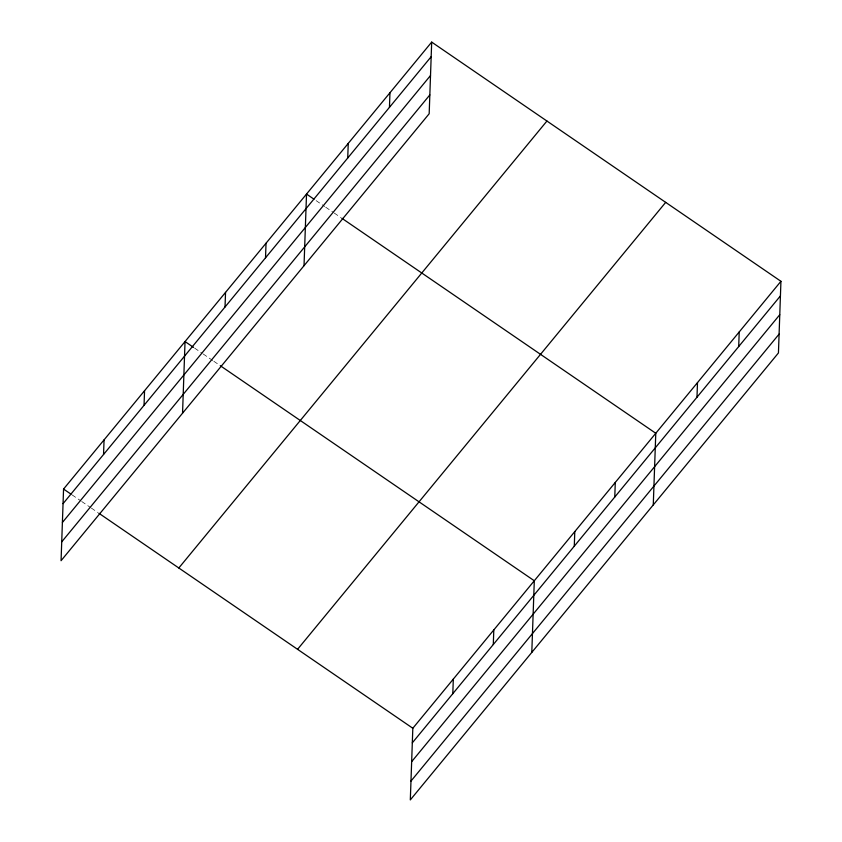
<?xml version="1.0" encoding="UTF-8"?>
<svg xmlns="http://www.w3.org/2000/svg" width="842" height="842" viewBox="0 0 842 842"><rect width="100%" height="100%" fill="white"/><g stroke="black" fill="none" stroke-linecap="round" stroke-linejoin="round"><path stroke-width="0.63" stroke-dasharray="4.21 3.16" d="M316.129 200.638L324.665 206.49M325.728 207.227L333.2 212.342M334.263 213.068L340.673 217.457M194.649 348.135L202.122 353.251M203.185 353.987L212.794 360.565M213.857 361.292L219.194 364.954M72.107 494.907L80.643 500.748M81.706 501.485L90.241 507.326M91.315 508.063L97.714 512.441"/><path stroke-width="1.26" d="M431.683 42.1L63.56 489.055L61.066 560.698L429.178 113.744L431.683 42.1L780.934 281.302L778.44 352.945L410.317 799.9L412.822 728.256L780.934 281.302M103.545 454.491L104.061 439.892M144.045 405.318L144.55 390.73M182.546 413.201L185.04 341.557L193.576 347.409M225.025 306.993L225.54 292.395M265.525 257.82L266.03 243.233M304.025 265.704L306.52 194.06L313.992 199.186M347.735 158.001L348.241 143.414M389.457 107.344L389.962 92.757M452.807 693.692L453.312 679.094M493.296 644.53L493.801 629.932M531.797 652.403L534.302 580.769L220.257 365.681M574.286 546.195L574.791 531.597M614.776 497.033L615.281 482.434M653.276 504.905L655.781 433.272L341.736 218.183M696.987 397.213L697.492 382.615M738.708 346.557L739.213 331.958M63.055 503.653L431.167 56.698M62.403 522.472L430.515 75.517M61.719 541.869L429.841 94.914M178.82 567.992L546.932 121.037M297.563 649.319L665.685 202.364M412.306 742.854L780.429 295.9M411.654 761.684L779.766 314.729M410.98 781.071L779.092 334.116M63.56 489.055L71.033 494.17M98.777 513.178L412.822 728.256"/></g></svg>
